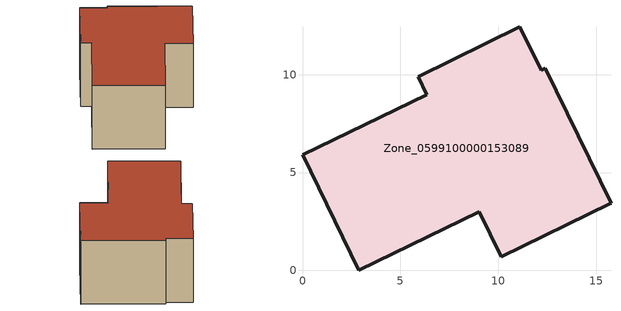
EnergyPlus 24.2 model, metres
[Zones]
Zone_0599100000153089
 floor ground (C_G): 2.86,0 0,5.92 6.34,8.98 5.91,9.91 11.1,12.46 12.19,10.23 12.4,10.34 15.76,3.44 15.69,3.42 10.16,0.7 9.04,2.99 z0
 wall outside (C_F): 15.76,3.44 12.4,10.34 12.19,10.23 11.1,12.46 5.91,9.91 6.34,8.98 0,5.92 2.86,0 9.04,2.99 10.16,0.7 15.69,3.42 15.76,3.44 z0:6.8
 roof outside (C_R): 10.16,0.7 15.69,3.42 15.76,3.44 12.4,10.34 12.19,10.23 11.1,12.46 5.91,9.91 6.34,8.98 0,5.92 2.86,0 9.04,2.99 z6.8
[BUILDING]
Pand.0599100000153089: North Axis=0; Terrain=City; Loads Convergence Tolerance Value=0.04; Temperature Convergence Tolerance Value=0.4; Solar Distribution=FullExterior; Maximum Number of Warmup Days=25; Minimum Number of Warmup Days=1
[Site:Location]
Rotterdam.The.Hague.AP_ZH_NLD Design_Conditions: Latitude=51.96; Longitude=4.45; Time Zone=1; Elevation=-4.5
[SITE:GROUNDTEMPERATURE:BUILDINGSURFACE]
18, 18, 18, 18, 18, 18, 18, 18, 18, 18, 18, 18
[MATERIAL] Thermal Absorptance=0.9; Solar Absorptance=0.7; Visible Absorptance=0.7
Name | Roughness | Thickness | Conductivity | Density | Specific Heat
G.TC.1965-1974 | MediumSmooth | 0.15 | 0.882353 | 540 | 1210
F.TC.1965-1974 | Rough | 0.3 | 0.697674 | 1920 | 840
R.TC.1965-1974 | MediumRough | 0.2 | 0.232558 | 1500 | 1000
[CONSTRUCTION]
C_G: G.TC.1965-1974
C_F: F.TC.1965-1974
C_R: R.TC.1965-1974
[ZONE]
Zone_0599100000153089: Type=1; Multiplier=1; Ceiling Height=Autocalculate; Volume=Autocalculate; Floor Area=autocalculate; Part of Total Floor Area=Yes
[ZONEINFILTRATION:DESIGNFLOWRATE]
Infil_Zone_0599100000153089: Zone or ZoneList or Space or SpaceList=Zone_0599100000153089; Schedule=AlwaysOn; Design Flow Rate Calculation Method=Flow/Area; Flow Rate per Floor Area=0.003; Constant Term Coefficient=1; Temperature Term Coefficient=0; Velocity Term Coefficient=0; Velocity Squared Term Coefficient=0
[HVACTEMPLATE:ZONE:IDEALLOADSAIRSYSTEM]
Zone_0599100000153089: Maximum Heating Supply Air Temperature=50; Minimum Cooling Supply Air Temperature=13; Maximum Heating Supply Air Humidity Ratio=0.0156; Minimum Cooling Supply Air Humidity Ratio=0.0077; Heating Limit=NoLimit; Cooling Limit=NoLimit; Dehumidification Control Type=ConstantSensibleHeatRatio; Cooling Sensible Heat Ratio=0.7; Dehumidification Setpoint=60; Humidification Control Type=None; Humidification Setpoint=30; Outdoor Air Method=None; Outdoor Air Flow Rate per Person=0.00944; Outdoor Air Flow Rate per Zone Floor Area=0; Outdoor Air Flow Rate per Zone=0; Demand Controlled Ventilation Type=None; Outdoor Air Economizer Type=NoEconomizer; Heat Recovery Type=None; Sensible Heat Recovery Effectiveness=0.7; Latent Heat Recovery Effectiveness=0.65
[ZONECONTROL:THERMOSTAT]
ThermostatControl_Zone_0599100000153089: Zone or ZoneList=Zone_0599100000153089; Control Type Schedule=DualSetpointControlType; Control 1=Thermostat_Zone_0599100000153089; Temperature Difference Between Cutout And Setpoint=0
[THERMOSTATSETPOINT:DUALSETPOINT]
Thermostat_Zone_0599100000153089: Heating Setpoint Temperature Schedule=HeatingSetpoint_Zone_0599100000153089; Cooling Setpoint Temperature Schedule=CoolingSetpoint_Zone_0599100000153089
[SCHEDULE:COMPACT]
HeatingSetpoint_Zone_0599100000153089: Through: 12/31, For: AllDays, Until: 24:00, 21
CoolingSetpoint_Zone_0599100000153089: Through: 12/31, For: AllDays, Until: 24:00, 24
DualSetpointControlType: Through: 12/31, For: AllDays, Until: 24:00, 4
AlwaysOn: Through: 12/31, For: AllDays, Until: 24:00, 1
